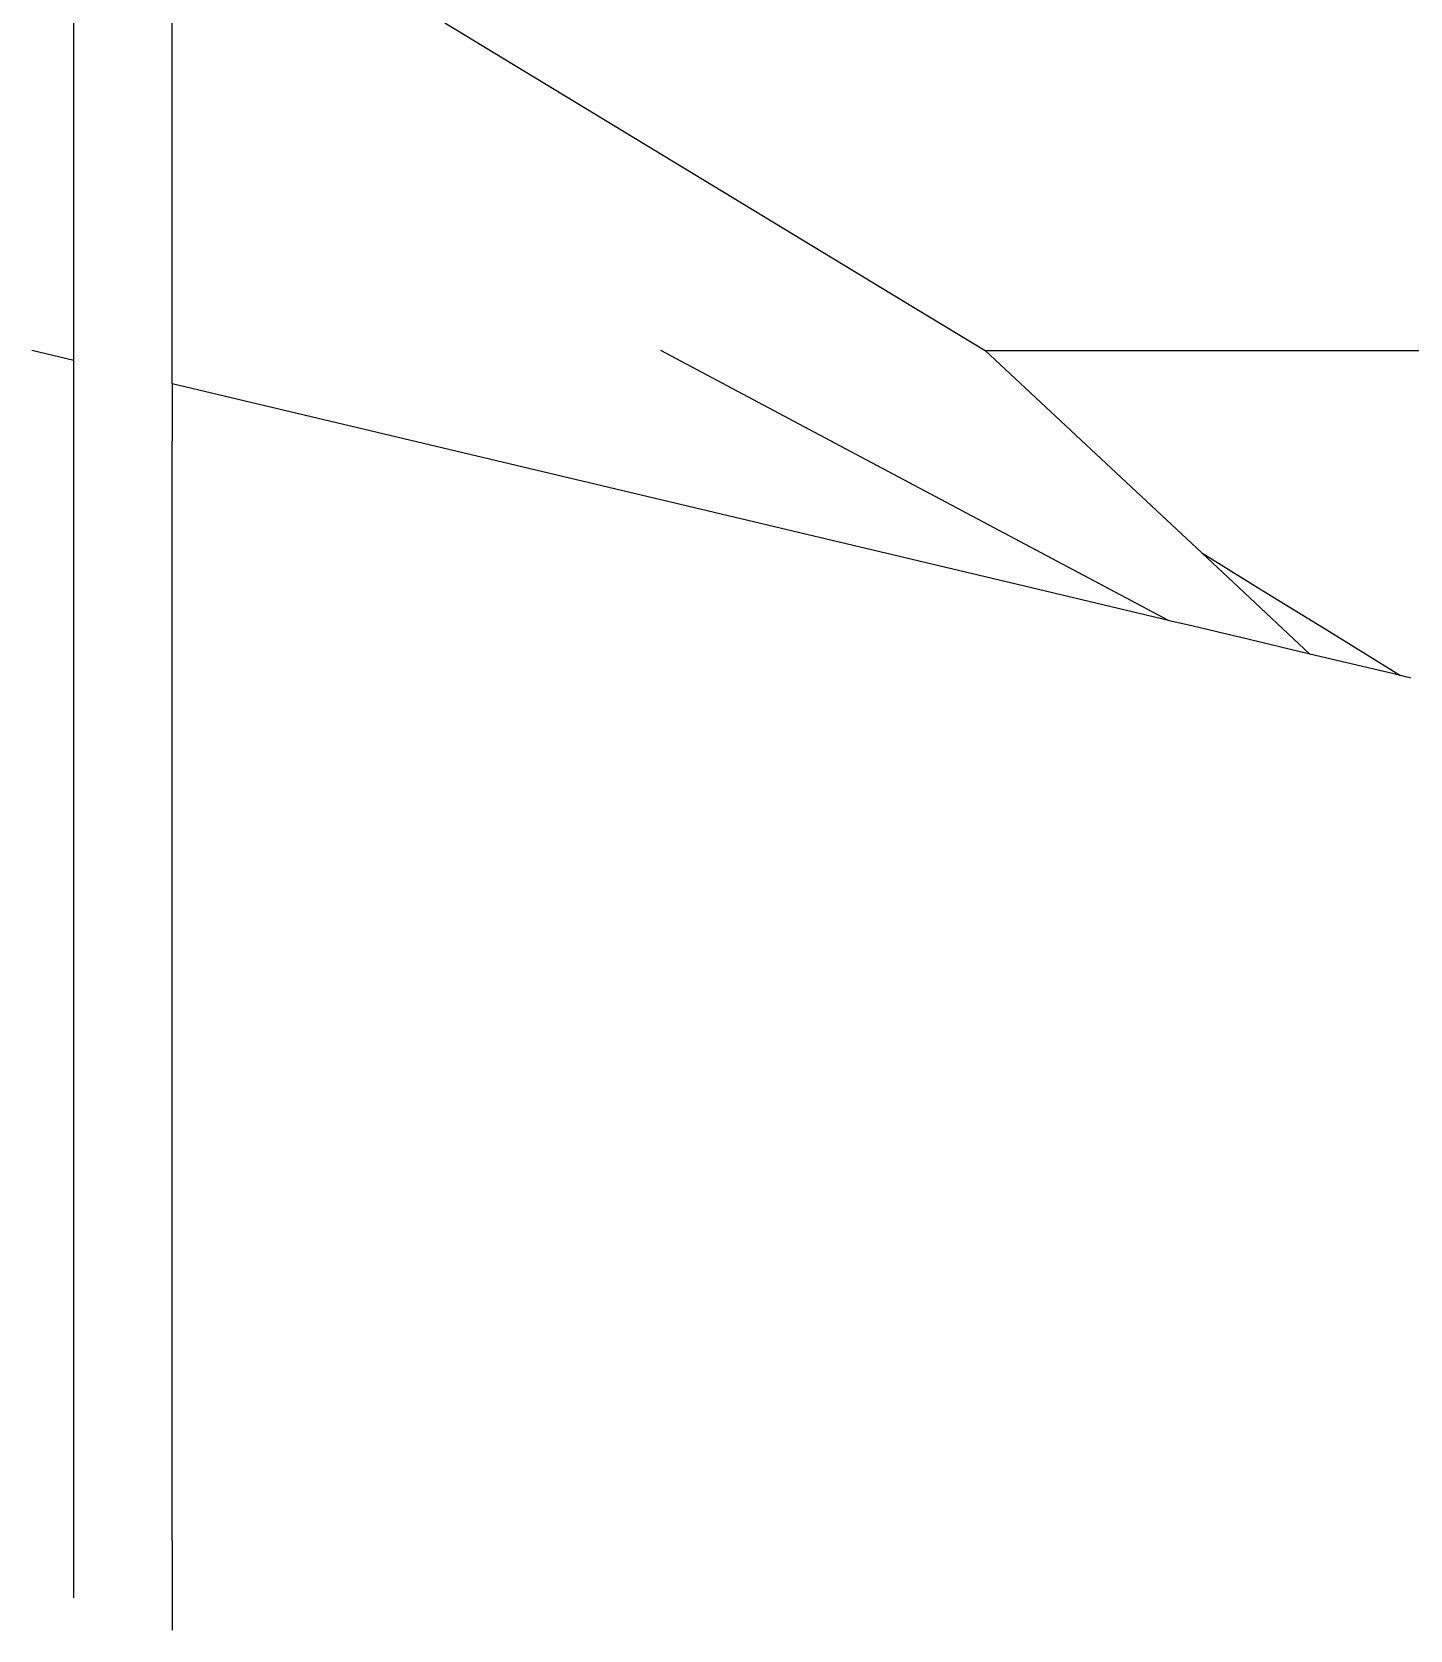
# Model space of a CAD drawing. Extents: x -49.7 to 49.7, y -10.2 to 18.8.
# Drawn here: x 19.125 to 23.332, y 1.906 to 6.785 of the extents above; entities that cross this region are included whole.
import ezdxf

# ---------------------------------------------------------------- set-up
doc = ezdxf.new("R2010")
doc.units = 0
doc.layers.get('0').update_dxf_attribs({"linetype": 'CONTINUOUS'})

msp = doc.modelspace()

# ---------------------------------------------------------------- linework, layer by layer
for p, q in [((19.2531, 6.3794), (19.2531, 6.8124)), ((19.5531, 6.7569), (19.5531, 6.8124)), ((20.3848, 6.8124), (21.7827, 5.9652)), ((19.5531, 6.736), (19.5531, 6.7569)), ((19.5531, 6.7332), (19.5531, 6.736)), ((19.5531, 6.2845), (19.5531, 6.7332)), ((19.2531, 6.2226), (19.2531, 6.3794)), ((19.5531, 6.0933), (19.5531, 6.2845)), ((19.2531, 6.0503), (19.2531, 6.2226)), ((19.2531, 5.8124), (19.2531, 6.0503)), ((19.5531, 5.9753), (19.5531, 6.0933)), ((19.5531, 5.8124), (19.5531, 5.9753)), ((21.7827, 5.9652), (22.0348, 5.8124)), ((19.2531, 5.7819), (19.1248, 5.8124)), ((19.2531, 5.7819), (19.2531, 5.8124)), ((19.5531, 5.7107), (19.5531, 5.8124)), ((21.6088, 5.5124), (21.0448, 5.8124)), ((22.0348, 5.8124), (23.6148, 5.8124)), ((22.0348, 5.8124), (22.6962, 5.1942)), ((19.2531, 5.5929), (19.2531, 5.7819)), ((22.1763, 5.0876), (19.5531, 5.7107)), ((19.5531, 5.7107), (19.5531, 5.5355)), ((19.2531, 5.5707), (19.2531, 5.5929)), ((19.2531, 5.4717), (19.2531, 5.5707)), ((19.5531, 5.5075), (19.5531, 5.5355)), ((19.2531, 4.8225), (19.2531, 5.4717)), ((19.5531, 5.3826), (19.5531, 5.5075)), ((22.594, 4.9884), (21.6088, 5.5124)), ((19.5531, 4.8124), (19.5531, 5.3826)), ((22.6962, 5.1942), (22.8091, 5.0887)), ((22.6962, 5.1942), (22.873, 5.0852)), ((22.594, 4.9884), (22.1763, 5.0876)), ((22.8091, 5.0887), (23.0264, 4.8857)), ((22.873, 5.0852), (22.9126, 5.0607)), ((22.9126, 5.0607), (23.0723, 4.9621)), ((22.602, 4.9865), (22.594, 4.9884)), ((22.6693, 4.9705), (22.602, 4.9865)), ((22.7632, 4.9482), (22.6693, 4.9705)), ((22.8149, 4.9359), (22.7632, 4.9482)), ((23.0264, 4.8857), (22.8149, 4.9359)), ((23.0723, 4.9621), (23.3023, 4.8201)), ((23.2994, 4.8208), (23.0264, 4.8857)), ((19.2531, 4.8149), (19.2531, 4.8225)), ((19.2531, 4.8124), (19.2531, 4.8149)), ((19.2531, 3.8433), (19.2531, 4.8124)), ((19.5531, 4.7515), (19.5531, 4.8124)), ((23.3023, 4.8201), (23.2994, 4.8208)), ((23.3222, 4.8154), (23.3023, 4.8201)), ((23.329, 4.8138), (23.3222, 4.8154)), ((23.3348, 4.8124), (23.329, 4.8138)), ((19.5531, 4.7367), (19.5531, 4.7515)), ((19.5531, 4.7036), (19.5531, 4.7367)), ((19.5531, 3.8124), (19.5531, 4.7036)), ((19.2531, 3.8124), (19.2531, 3.8433)), ((19.2531, 3.7671), (19.2531, 3.8124)), ((19.5531, 3.7373), (19.5531, 3.8124)), ((19.2531, 2.8124), (19.2531, 3.7671)), ((19.5531, 3.527), (19.5531, 3.7373)), ((19.5531, 2.8124), (19.5531, 3.527)), ((19.2531, 2.285), (19.2531, 2.8124)), ((19.5531, 2.1801), (19.5531, 2.8124)), ((19.2531, 2.0049), (19.2531, 2.285)), ((19.5531, 2.1801), (19.5531, 1.9063))]:
    msp.add_line(p, q)

doc.saveas('drawing.dxf')
